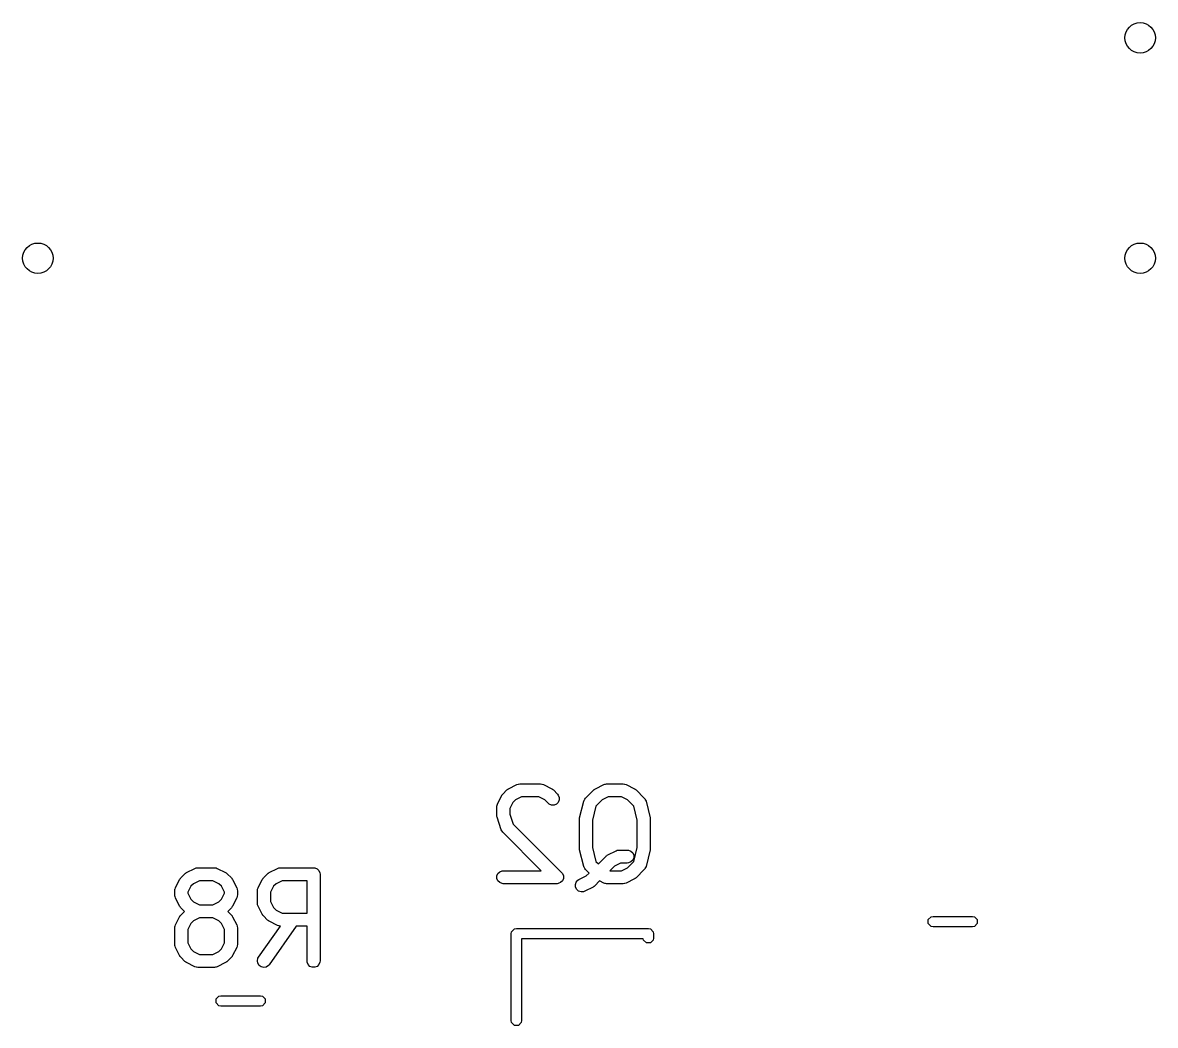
# Model space of a CAD drawing. Extents: x 0.28 to 2.83, y 0.23 to 2.12.
# Drawn here: x 0.393 to 0.907, y 1.652 to 2.107 of the extents above; entities that cross this region are included whole.
import ezdxf

# ---------------------------------------------------------------- set-up
doc = ezdxf.new("R2010")
doc.units = 0
doc.header["$MEASUREMENT"] = 0
doc.layers.add('BLACK', color=7, linetype='CONTINUOUS')

msp = doc.modelspace()

# ---------------------------------------------------------------- linework, layer by layer
at = {"layer": 'BLACK', "linetype": 'CONTINUOUS'}
for p, q in [((0.61092, 1.7568), (0.61279, 1.75868)), ((0.61279, 1.75868), (0.61302, 1.75886)), ((0.61302, 1.75886), (0.61307, 1.75892)), ((0.61307, 1.75892), (0.61316, 1.75898)), ((0.61316, 1.75898), (0.61324, 1.75904)), ((0.61324, 1.75904), (0.61331, 1.75907)), ((0.61331, 1.75907), (0.61356, 1.75923)), ((0.61356, 1.75923), (0.61731, 1.7611)), ((0.61731, 1.7611), (0.61785, 1.76131)), ((0.61785, 1.76131), (0.61795, 1.76132)), ((0.61795, 1.76132), (0.61805, 1.76136)), ((0.61805, 1.76136), (0.61863, 1.76142)), ((0.61863, 1.76142), (0.628, 1.76142)), ((0.628, 1.76142), (0.62858, 1.76136)), ((0.62858, 1.76136), (0.62868, 1.76132)), ((0.62868, 1.76132), (0.62878, 1.76131)), ((0.62878, 1.76131), (0.62932, 1.7611)), ((0.62932, 1.7611), (0.63307, 1.75923)), ((0.63307, 1.75923), (0.63332, 1.75907)), ((0.63332, 1.75907), (0.63339, 1.75904)), ((0.63339, 1.75904), (0.63347, 1.75898)), ((0.63347, 1.75898), (0.63356, 1.75892)), ((0.63356, 1.75892), (0.63361, 1.75886)), ((0.63361, 1.75886), (0.63384, 1.75868)), ((0.63384, 1.75868), (0.63571, 1.7568)), ((0.64841, 1.75493), (0.65216, 1.75868)), ((0.65216, 1.75868), (0.65239, 1.75886)), ((0.65239, 1.75886), (0.65244, 1.75892)), ((0.65244, 1.75892), (0.65253, 1.75898)), ((0.65253, 1.75898), (0.65261, 1.75904)), ((0.65261, 1.75904), (0.65268, 1.75907)), ((0.65268, 1.75907), (0.65293, 1.75923)), ((0.65293, 1.75923), (0.65668, 1.7611)), ((0.65668, 1.7611), (0.65722, 1.76131)), ((0.65722, 1.76131), (0.65732, 1.76132)), ((0.65732, 1.76132), (0.65742, 1.76136)), ((0.65742, 1.76136), (0.658, 1.76142)), ((0.658, 1.76142), (0.6655, 1.76142)), ((0.6655, 1.76142), (0.66607, 1.76136)), ((0.66607, 1.76136), (0.66617, 1.76132)), ((0.66617, 1.76132), (0.66628, 1.76131)), ((0.66628, 1.76131), (0.66682, 1.7611)), ((0.66682, 1.7611), (0.67057, 1.75923)), ((0.67057, 1.75923), (0.67082, 1.75907)), ((0.67082, 1.75907), (0.67089, 1.75904)), ((0.67089, 1.75904), (0.67097, 1.75898)), ((0.67097, 1.75898), (0.67106, 1.75892)), ((0.67106, 1.75892), (0.67111, 1.75886)), ((0.67111, 1.75886), (0.67133, 1.75868)), ((0.67133, 1.75868), (0.67508, 1.75493)), ((0.60828, 1.75174), (0.60849, 1.75229)), ((0.60849, 1.75229), (0.61036, 1.75603)), ((0.61036, 1.75603), (0.61052, 1.75628)), ((0.61052, 1.75628), (0.61055, 1.75635)), ((0.61055, 1.75635), (0.61062, 1.75644)), ((0.61062, 1.75644), (0.61067, 1.75652)), ((0.61067, 1.75652), (0.61073, 1.75658)), ((0.61073, 1.75658), (0.61092, 1.7568)), ((0.61543, 1.75297), (0.61408, 1.75027)), ((0.61663, 1.75416), (0.61543, 1.75297)), ((0.61933, 1.75551), (0.61663, 1.75416)), ((0.6273, 1.75551), (0.61933, 1.75551)), ((0.63, 1.75416), (0.6273, 1.75551)), ((0.63154, 1.75263), (0.63, 1.75416)), ((0.63199, 1.75226), (0.63154, 1.75263)), ((0.63305, 1.75182), (0.63199, 1.75226)), ((0.63527, 1.75226), (0.6342, 1.75182)), ((0.63608, 1.75307), (0.63527, 1.75226)), ((0.63571, 1.7568), (0.63608, 1.75635)), ((0.63608, 1.75635), (0.63652, 1.75529)), ((0.63652, 1.75414), (0.63608, 1.75307)), ((0.63652, 1.75529), (0.63652, 1.75414)), ((0.64576, 1.74606), (0.64763, 1.75356)), ((0.64763, 1.75356), (0.64783, 1.7541)), ((0.64783, 1.7541), (0.64796, 1.75428)), ((0.64796, 1.75428), (0.64804, 1.75448)), ((0.64804, 1.75448), (0.64841, 1.75493)), ((0.656, 1.75416), (0.65317, 1.75133)), ((0.6587, 1.75551), (0.656, 1.75416)), ((0.6648, 1.75551), (0.6587, 1.75551)), ((0.6675, 1.75416), (0.6648, 1.75551)), ((0.67033, 1.75133), (0.6675, 1.75416)), ((0.67508, 1.75493), (0.67545, 1.75448)), ((0.67545, 1.75448), (0.67554, 1.75428)), ((0.67554, 1.75428), (0.67567, 1.7541)), ((0.67567, 1.7541), (0.67586, 1.75356)), ((0.67586, 1.75356), (0.67774, 1.74606)), ((0.60818, 1.75096), (0.60823, 1.75154)), ((0.60818, 1.74722), (0.60818, 1.75096)), ((0.6082, 1.74692), (0.60818, 1.74722)), ((0.6082, 1.74685), (0.6082, 1.74692)), ((0.60823, 1.75154), (0.60827, 1.75164)), ((0.60827, 1.75164), (0.60828, 1.75174)), ((0.61408, 1.75027), (0.61408, 1.74769)), ((0.61408, 1.74769), (0.61558, 1.74319)), ((0.6342, 1.75182), (0.63305, 1.75182)), ((0.65317, 1.75133), (0.65158, 1.74498)), ((0.67192, 1.74498), (0.67033, 1.75133)), ((0.60822, 1.74674), (0.6082, 1.74685)), ((0.60823, 1.74664), (0.60822, 1.74674)), ((0.60826, 1.74657), (0.60823, 1.74664)), ((0.60833, 1.74628), (0.60826, 1.74657)), ((0.6102, 1.74066), (0.60833, 1.74628)), ((0.61558, 1.74319), (0.63759, 1.72118)), ((0.64567, 1.74534), (0.64568, 1.74544)), ((0.64567, 1.73222), (0.64567, 1.74534)), ((0.64568, 1.74548), (0.64571, 1.7457)), ((0.64568, 1.74544), (0.64568, 1.74548)), ((0.64571, 1.7457), (0.64573, 1.74592)), ((0.64573, 1.74592), (0.64574, 1.74596)), ((0.64574, 1.74596), (0.64576, 1.74606)), ((0.65158, 1.74498), (0.65158, 1.73258)), ((0.67192, 1.73258), (0.67192, 1.74498)), ((0.67774, 1.74606), (0.67775, 1.74596)), ((0.67775, 1.74596), (0.67777, 1.74592)), ((0.67777, 1.74592), (0.67779, 1.7457)), ((0.67779, 1.7457), (0.67782, 1.74548)), ((0.67782, 1.74548), (0.67781, 1.74544)), ((0.67781, 1.74544), (0.67782, 1.74534)), ((0.67782, 1.74534), (0.67782, 1.73222)), ((0.61044, 1.74013), (0.6102, 1.74066)), ((0.61051, 1.74005), (0.61044, 1.74013)), ((0.61055, 1.73995), (0.61051, 1.74005)), ((0.61092, 1.7395), (0.61055, 1.73995)), ((0.62837, 1.72205), (0.61092, 1.7395)), ((0.64568, 1.73212), (0.64567, 1.73222)), ((0.64568, 1.73207), (0.64568, 1.73212)), ((0.64571, 1.73186), (0.64568, 1.73207)), ((0.64573, 1.73164), (0.64571, 1.73186)), ((0.64574, 1.7316), (0.64573, 1.73164)), ((0.64576, 1.7315), (0.64574, 1.7316)), ((0.64763, 1.724), (0.64576, 1.7315)), ((0.65158, 1.73258), (0.65317, 1.72623)), ((0.67033, 1.72623), (0.67192, 1.73258)), ((0.67774, 1.7315), (0.67586, 1.724)), ((0.67775, 1.7316), (0.67774, 1.7315)), ((0.67777, 1.73164), (0.67775, 1.7316)), ((0.67779, 1.73186), (0.67777, 1.73164)), ((0.67782, 1.73207), (0.67779, 1.73186)), ((0.67782, 1.73222), (0.67781, 1.73212)), ((0.67781, 1.73212), (0.67782, 1.73207)), ((0.65425, 1.72514), (0.65778, 1.72868)), ((0.65778, 1.72868), (0.65801, 1.72887)), ((0.65801, 1.72887), (0.65806, 1.72893)), ((0.65806, 1.72893), (0.65815, 1.72898)), ((0.65815, 1.72898), (0.65823, 1.72905)), ((0.65823, 1.72905), (0.6583, 1.72908)), ((0.6583, 1.72908), (0.65855, 1.72923)), ((0.65855, 1.72923), (0.6623, 1.73111)), ((0.6623, 1.73111), (0.66284, 1.73132)), ((0.66284, 1.73132), (0.66295, 1.73132)), ((0.66295, 1.73132), (0.66305, 1.73136)), ((0.66305, 1.73136), (0.66362, 1.73142)), ((0.66362, 1.73142), (0.66737, 1.73142)), ((0.66737, 1.73142), (0.66795, 1.73136)), ((0.66795, 1.73136), (0.66901, 1.73092)), ((0.66901, 1.73092), (0.66983, 1.73011)), ((0.66983, 1.72683), (0.66901, 1.72601)), ((0.66983, 1.73011), (0.67027, 1.72904)), ((0.67027, 1.72789), (0.66983, 1.72683)), ((0.67027, 1.72904), (0.67027, 1.72789)), ((0.46725, 1.72107), (0.4675, 1.72123)), ((0.4675, 1.72123), (0.47124, 1.7231)), ((0.47124, 1.7231), (0.47179, 1.72331)), ((0.47179, 1.72331), (0.47189, 1.72332)), ((0.47189, 1.72332), (0.47199, 1.72336)), ((0.47199, 1.72336), (0.47257, 1.72342)), ((0.47257, 1.72342), (0.48006, 1.72342)), ((0.48006, 1.72342), (0.48064, 1.72336)), ((0.48064, 1.72336), (0.48074, 1.72332)), ((0.48074, 1.72332), (0.48084, 1.72331)), ((0.48084, 1.72331), (0.48138, 1.7231)), ((0.48138, 1.7231), (0.48513, 1.72123)), ((0.48513, 1.72123), (0.48538, 1.72107)), ((0.50474, 1.72107), (0.50499, 1.72123)), ((0.50499, 1.72123), (0.50874, 1.7231)), ((0.50874, 1.7231), (0.50928, 1.72331)), ((0.50928, 1.72331), (0.50939, 1.72332)), ((0.50939, 1.72332), (0.50948, 1.72336)), ((0.50948, 1.72336), (0.51006, 1.72342)), ((0.51006, 1.72342), (0.52506, 1.72342)), ((0.52506, 1.72342), (0.52563, 1.72336)), ((0.52563, 1.72336), (0.5267, 1.72292)), ((0.5267, 1.72292), (0.52751, 1.7221)), ((0.52751, 1.7221), (0.52795, 1.72104)), ((0.60867, 1.72073), (0.60949, 1.72155)), ((0.60949, 1.72155), (0.61055, 1.72199)), ((0.61055, 1.72199), (0.61113, 1.72205)), ((0.61113, 1.72205), (0.62837, 1.72205)), ((0.63759, 1.72118), (0.63796, 1.72073)), ((0.64783, 1.72346), (0.64763, 1.724)), ((0.64796, 1.72328), (0.64783, 1.72346)), ((0.64804, 1.72308), (0.64796, 1.72328)), ((0.64841, 1.72263), (0.64804, 1.72308)), ((0.65007, 1.72097), (0.64841, 1.72263)), ((0.65317, 1.72623), (0.65425, 1.72514)), ((0.66162, 1.72417), (0.6595, 1.72205)), ((0.6595, 1.72205), (0.6648, 1.72205)), ((0.66432, 1.72551), (0.66162, 1.72417)), ((0.66737, 1.72551), (0.66432, 1.72551)), ((0.6648, 1.72205), (0.6675, 1.7234)), ((0.66795, 1.72557), (0.66737, 1.72551)), ((0.6675, 1.7234), (0.67033, 1.72623)), ((0.66901, 1.72601), (0.66795, 1.72557)), ((0.67508, 1.72263), (0.67133, 1.71888)), ((0.67545, 1.72308), (0.67508, 1.72263)), ((0.67554, 1.72328), (0.67545, 1.72308)), ((0.67567, 1.72346), (0.67554, 1.72328)), ((0.67586, 1.724), (0.67567, 1.72346)), ((0.46243, 1.71429), (0.4643, 1.71803)), ((0.4643, 1.71803), (0.46446, 1.71828)), ((0.46446, 1.71828), (0.46449, 1.71835)), ((0.46449, 1.71835), (0.46455, 1.71844)), ((0.46455, 1.71844), (0.46461, 1.71852)), ((0.46461, 1.71852), (0.46467, 1.71858)), ((0.46467, 1.71858), (0.46485, 1.7188)), ((0.46485, 1.7188), (0.46673, 1.72068)), ((0.46673, 1.72068), (0.46695, 1.72086)), ((0.46695, 1.72086), (0.46701, 1.72092)), ((0.46701, 1.72092), (0.46709, 1.72098)), ((0.46709, 1.72098), (0.46718, 1.72104)), ((0.46718, 1.72104), (0.46725, 1.72107)), ((0.47056, 1.71616), (0.46937, 1.71497)), ((0.47326, 1.71751), (0.47056, 1.71616)), ((0.47937, 1.71751), (0.47326, 1.71751)), ((0.48206, 1.71616), (0.47937, 1.71751)), ((0.48326, 1.71497), (0.48206, 1.71616)), ((0.48538, 1.72107), (0.48545, 1.72104)), ((0.48545, 1.72104), (0.48554, 1.72098)), ((0.48554, 1.72098), (0.48562, 1.72092)), ((0.48562, 1.72092), (0.48568, 1.72086)), ((0.48568, 1.72086), (0.4859, 1.72068)), ((0.4859, 1.72068), (0.48778, 1.7188)), ((0.48778, 1.7188), (0.48796, 1.71858)), ((0.48796, 1.71858), (0.48802, 1.71852)), ((0.48802, 1.71852), (0.48808, 1.71844)), ((0.48808, 1.71844), (0.48814, 1.71835)), ((0.48814, 1.71835), (0.48817, 1.71828)), ((0.48817, 1.71828), (0.48833, 1.71803)), ((0.48833, 1.71803), (0.4902, 1.71429)), ((0.49992, 1.71429), (0.5018, 1.71803)), ((0.5018, 1.71803), (0.50195, 1.71828)), ((0.50195, 1.71828), (0.50198, 1.71835)), ((0.50198, 1.71835), (0.50205, 1.71844)), ((0.50205, 1.71844), (0.5021, 1.71852)), ((0.5021, 1.71852), (0.50216, 1.71858)), ((0.50216, 1.71858), (0.50235, 1.7188)), ((0.50235, 1.7188), (0.50422, 1.72068)), ((0.50422, 1.72068), (0.50445, 1.72086)), ((0.50445, 1.72086), (0.5045, 1.72092)), ((0.5045, 1.72092), (0.50459, 1.72098)), ((0.50459, 1.72098), (0.50467, 1.72104)), ((0.50467, 1.72104), (0.50474, 1.72107)), ((0.50806, 1.71616), (0.50686, 1.71497)), ((0.51076, 1.71751), (0.50806, 1.71616)), ((0.52211, 1.71751), (0.51076, 1.71751)), ((0.52211, 1.70279), (0.52211, 1.71751)), ((0.52795, 1.72104), (0.52801, 1.72046)), ((0.52801, 1.72046), (0.52801, 1.68109)), ((0.60823, 1.71967), (0.60867, 1.72073)), ((0.60823, 1.71852), (0.60823, 1.71967)), ((0.60867, 1.71745), (0.60823, 1.71852)), ((0.60949, 1.71664), (0.60867, 1.71745)), ((0.61055, 1.7162), (0.60949, 1.71664)), ((0.61113, 1.71614), (0.61055, 1.7162)), ((0.6355, 1.71614), (0.61113, 1.71614)), ((0.63608, 1.7162), (0.6355, 1.71614)), ((0.63639, 1.71633), (0.63608, 1.7162)), ((0.63714, 1.71664), (0.63639, 1.71633)), ((0.63796, 1.71745), (0.63714, 1.71664)), ((0.63796, 1.72073), (0.6384, 1.71967)), ((0.6384, 1.71852), (0.63796, 1.71745)), ((0.6384, 1.71967), (0.6384, 1.71852)), ((0.64382, 1.71571), (0.64418, 1.71681)), ((0.64418, 1.71681), (0.64494, 1.71768)), ((0.64494, 1.71768), (0.64543, 1.71799)), ((0.64543, 1.71799), (0.64875, 1.71965)), ((0.64875, 1.71965), (0.65007, 1.72097)), ((0.65483, 1.71738), (0.65259, 1.71513)), ((0.65668, 1.71645), (0.65483, 1.71738)), ((0.65722, 1.71625), (0.65668, 1.71645)), ((0.65732, 1.71624), (0.65722, 1.71625)), ((0.65742, 1.7162), (0.65732, 1.71624)), ((0.658, 1.71614), (0.65742, 1.7162)), ((0.6655, 1.71614), (0.658, 1.71614)), ((0.66607, 1.7162), (0.6655, 1.71614)), ((0.66617, 1.71624), (0.66607, 1.7162)), ((0.66628, 1.71625), (0.66617, 1.71624)), ((0.66682, 1.71645), (0.66628, 1.71625)), ((0.67057, 1.71833), (0.66682, 1.71645)), ((0.67082, 1.71848), (0.67057, 1.71833)), ((0.67089, 1.71851), (0.67082, 1.71848)), ((0.67097, 1.71858), (0.67089, 1.71851)), ((0.67106, 1.71864), (0.67097, 1.71858)), ((0.67111, 1.71869), (0.67106, 1.71864)), ((0.67133, 1.71888), (0.67111, 1.71869)), ((0.46211, 1.71296), (0.46217, 1.71354)), ((0.46211, 1.71109), (0.46211, 1.71296)), ((0.46217, 1.71051), (0.46211, 1.71109)), ((0.46217, 1.71354), (0.46221, 1.71364)), ((0.46221, 1.71364), (0.46222, 1.71374)), ((0.46222, 1.71374), (0.46243, 1.71429)), ((0.46937, 1.71497), (0.46802, 1.71227)), ((0.46802, 1.71227), (0.46802, 1.71179)), ((0.46802, 1.71179), (0.46937, 1.70909)), ((0.48461, 1.71227), (0.48326, 1.71497)), ((0.48326, 1.70909), (0.48461, 1.71179)), ((0.48461, 1.71179), (0.48461, 1.71227)), ((0.4902, 1.71429), (0.49041, 1.71374)), ((0.49041, 1.71374), (0.49042, 1.71364)), ((0.49042, 1.71364), (0.49046, 1.71354)), ((0.49046, 1.71354), (0.49052, 1.71296)), ((0.49052, 1.71109), (0.49046, 1.71051)), ((0.49052, 1.71296), (0.49052, 1.71109)), ((0.49961, 1.71296), (0.49967, 1.71354)), ((0.49961, 1.70734), (0.49961, 1.71296)), ((0.49967, 1.71354), (0.49971, 1.71364)), ((0.49971, 1.71374), (0.49992, 1.71429)), ((0.49971, 1.71364), (0.49971, 1.71374)), ((0.50686, 1.71497), (0.50551, 1.71227)), ((0.50551, 1.71227), (0.50551, 1.70804)), ((0.6439, 1.71456), (0.64382, 1.71571)), ((0.64442, 1.71353), (0.6439, 1.71456)), ((0.64529, 1.71278), (0.64442, 1.71353)), ((0.64638, 1.71241), (0.64529, 1.71278)), ((0.64753, 1.7125), (0.64638, 1.71241)), ((0.64807, 1.7127), (0.64753, 1.7125)), ((0.65182, 1.71458), (0.64807, 1.7127)), ((0.65207, 1.71473), (0.65182, 1.71458)), ((0.65214, 1.71476), (0.65207, 1.71473)), ((0.65222, 1.71483), (0.65214, 1.71476)), ((0.65231, 1.71489), (0.65222, 1.71483)), ((0.65236, 1.71495), (0.65231, 1.71489)), ((0.65259, 1.71513), (0.65236, 1.71495)), ((0.46221, 1.71042), (0.46217, 1.71051)), ((0.46222, 1.71031), (0.46221, 1.71042)), ((0.46243, 1.70977), (0.46222, 1.71031)), ((0.4643, 1.70602), (0.46243, 1.70977)), ((0.46446, 1.70577), (0.4643, 1.70602)), ((0.46449, 1.7057), (0.46446, 1.70577)), ((0.46937, 1.70909), (0.47056, 1.70789)), ((0.47056, 1.70789), (0.47326, 1.70654)), ((0.47326, 1.70654), (0.47937, 1.70654)), ((0.47937, 1.70654), (0.48206, 1.70789)), ((0.48206, 1.70789), (0.48326, 1.70909)), ((0.48817, 1.70577), (0.48814, 1.7057)), ((0.48833, 1.70602), (0.48817, 1.70577)), ((0.4902, 1.70977), (0.48833, 1.70602)), ((0.49041, 1.71031), (0.4902, 1.70977)), ((0.49042, 1.71042), (0.49041, 1.71031)), ((0.49046, 1.71051), (0.49042, 1.71042)), ((0.49967, 1.70676), (0.49961, 1.70734)), ((0.49971, 1.70667), (0.49967, 1.70676)), ((0.49971, 1.70656), (0.49971, 1.70667)), ((0.49992, 1.70602), (0.49971, 1.70656)), ((0.5018, 1.70227), (0.49992, 1.70602)), ((0.50551, 1.70804), (0.50686, 1.70534)), ((0.46243, 1.69741), (0.4643, 1.70116)), ((0.4643, 1.70116), (0.46446, 1.70141)), ((0.46446, 1.70141), (0.46449, 1.70148)), ((0.46455, 1.70562), (0.46449, 1.7057)), ((0.46449, 1.70148), (0.46455, 1.70156)), ((0.46461, 1.70553), (0.46455, 1.70562)), ((0.46455, 1.70156), (0.46461, 1.70165)), ((0.46467, 1.70548), (0.46461, 1.70553)), ((0.46461, 1.70165), (0.46467, 1.7017)), ((0.46485, 1.70525), (0.46467, 1.70548)), ((0.46467, 1.7017), (0.46485, 1.70193)), ((0.46651, 1.70359), (0.46485, 1.70525)), ((0.46485, 1.70193), (0.46651, 1.70359)), ((0.47326, 1.70064), (0.47056, 1.69929)), ((0.47937, 1.70064), (0.47326, 1.70064)), ((0.48206, 1.69929), (0.47937, 1.70064)), ((0.48778, 1.70525), (0.48612, 1.70359)), ((0.48612, 1.70359), (0.48778, 1.70193)), ((0.48796, 1.70548), (0.48778, 1.70525)), ((0.48778, 1.70193), (0.48796, 1.7017)), ((0.48802, 1.70553), (0.48796, 1.70548)), ((0.48796, 1.7017), (0.48802, 1.70165)), ((0.48808, 1.70562), (0.48802, 1.70553)), ((0.48802, 1.70165), (0.48808, 1.70156)), ((0.48814, 1.7057), (0.48808, 1.70562)), ((0.48808, 1.70156), (0.48814, 1.70148)), ((0.48814, 1.70148), (0.48817, 1.70141)), ((0.48817, 1.70141), (0.48833, 1.70116)), ((0.48833, 1.70116), (0.4902, 1.69741)), ((0.50195, 1.70202), (0.5018, 1.70227)), ((0.50198, 1.70195), (0.50195, 1.70202)), ((0.50205, 1.70187), (0.50198, 1.70195)), ((0.5021, 1.70178), (0.50205, 1.70187)), ((0.50216, 1.70173), (0.5021, 1.70178)), ((0.50235, 1.7015), (0.50216, 1.70173)), ((0.50422, 1.69963), (0.50235, 1.7015)), ((0.50686, 1.70534), (0.50806, 1.70414)), ((0.50806, 1.70414), (0.51076, 1.70279)), ((0.51076, 1.70279), (0.52211, 1.70279)), ((0.80388, 1.69984), (0.80516, 1.70112)), ((0.80516, 1.70112), (0.80606, 1.7013)), ((0.80606, 1.7013), (0.82394, 1.7013)), ((0.82394, 1.7013), (0.82484, 1.70112)), ((0.82484, 1.70112), (0.82612, 1.69984)), ((0.46211, 1.69609), (0.46217, 1.69667)), ((0.46211, 1.68859), (0.46211, 1.69609)), ((0.46217, 1.69667), (0.46221, 1.69677)), ((0.46221, 1.69677), (0.46222, 1.69687)), ((0.46222, 1.69687), (0.46243, 1.69741)), ((0.46937, 1.69809), (0.46802, 1.69539)), ((0.47056, 1.69929), (0.46937, 1.69809)), ((0.48326, 1.69809), (0.48206, 1.69929)), ((0.48461, 1.69539), (0.48326, 1.69809)), ((0.4902, 1.69741), (0.49041, 1.69687)), ((0.49041, 1.69687), (0.49042, 1.69677)), ((0.49042, 1.69677), (0.49046, 1.69667)), ((0.49046, 1.69667), (0.49052, 1.69609)), ((0.49052, 1.69609), (0.49052, 1.68859)), ((0.50014, 1.68279), (0.51002, 1.69689)), ((0.50445, 1.69944), (0.50422, 1.69963)), ((0.5045, 1.69938), (0.50445, 1.69944)), ((0.50459, 1.69933), (0.5045, 1.69938)), ((0.50467, 1.69926), (0.50459, 1.69933)), ((0.50474, 1.69923), (0.50467, 1.69926)), ((0.50499, 1.69908), (0.50474, 1.69923)), ((0.51722, 1.69689), (0.50498, 1.6794)), ((0.50874, 1.6972), (0.50499, 1.69908)), ((0.50928, 1.69699), (0.50874, 1.6972)), ((0.50939, 1.69699), (0.50928, 1.69699)), ((0.50948, 1.69695), (0.50939, 1.69699)), ((0.51002, 1.69689), (0.50948, 1.69695)), ((0.52211, 1.69689), (0.51722, 1.69689)), ((0.52211, 1.68109), (0.52211, 1.69689)), ((0.6149, 1.69432), (0.61617, 1.6956)), ((0.61617, 1.6956), (0.61708, 1.69578)), ((0.61708, 1.69578), (0.67692, 1.69578)), ((0.67692, 1.69578), (0.67783, 1.6956)), ((0.67783, 1.6956), (0.6791, 1.69432)), ((0.80388, 1.69803), (0.80388, 1.69984)), ((0.80516, 1.69675), (0.80388, 1.69803)), ((0.80606, 1.69657), (0.80516, 1.69675)), ((0.82394, 1.69657), (0.80606, 1.69657)), ((0.82484, 1.69675), (0.82394, 1.69657)), ((0.82612, 1.69803), (0.82484, 1.69675)), ((0.82612, 1.69984), (0.82612, 1.69803)), ((0.46802, 1.69539), (0.46802, 1.68929)), ((0.48461, 1.68929), (0.48461, 1.69539)), ((0.61472, 1.69342), (0.6149, 1.69432)), ((0.61472, 1.65405), (0.61472, 1.69342)), ((0.67464, 1.69106), (0.61944, 1.69106)), ((0.61944, 1.69106), (0.61944, 1.65405)), ((0.67474, 1.69054), (0.67464, 1.69106)), ((0.67602, 1.68927), (0.67474, 1.69054)), ((0.6791, 1.69054), (0.67783, 1.68927)), ((0.6791, 1.69432), (0.67928, 1.69342)), ((0.67928, 1.69145), (0.6791, 1.69054)), ((0.67928, 1.69342), (0.67928, 1.69145)), ((0.46217, 1.68802), (0.46211, 1.68859)), ((0.46221, 1.68792), (0.46217, 1.68802)), ((0.46222, 1.68781), (0.46221, 1.68792)), ((0.46243, 1.68727), (0.46222, 1.68781)), ((0.4643, 1.68352), (0.46243, 1.68727)), ((0.46802, 1.68929), (0.46937, 1.68659)), ((0.46937, 1.68659), (0.47056, 1.6854)), ((0.47056, 1.6854), (0.47326, 1.68405)), ((0.47937, 1.68405), (0.48206, 1.6854)), ((0.48206, 1.6854), (0.48326, 1.68659)), ((0.48326, 1.68659), (0.48461, 1.68929)), ((0.4902, 1.68727), (0.48833, 1.68352)), ((0.49041, 1.68781), (0.4902, 1.68727)), ((0.49042, 1.68792), (0.49041, 1.68781)), ((0.49046, 1.68802), (0.49042, 1.68792)), ((0.49052, 1.68859), (0.49046, 1.68802)), ((0.67783, 1.68927), (0.67602, 1.68927)), ((0.46446, 1.68327), (0.4643, 1.68352)), ((0.46449, 1.6832), (0.46446, 1.68327)), ((0.46455, 1.68312), (0.46449, 1.6832)), ((0.46461, 1.68303), (0.46455, 1.68312)), ((0.46467, 1.68298), (0.46461, 1.68303)), ((0.46485, 1.68276), (0.46467, 1.68298)), ((0.46673, 1.68088), (0.46485, 1.68276)), ((0.46695, 1.68069), (0.46673, 1.68088)), ((0.46701, 1.68064), (0.46695, 1.68069)), ((0.46709, 1.68058), (0.46701, 1.68064)), ((0.46718, 1.68051), (0.46709, 1.68058)), ((0.46725, 1.68048), (0.46718, 1.68051)), ((0.4675, 1.68033), (0.46725, 1.68048)), ((0.47124, 1.67845), (0.4675, 1.68033)), ((0.47326, 1.68405), (0.47937, 1.68405)), ((0.48513, 1.68033), (0.48138, 1.67845)), ((0.48538, 1.68048), (0.48513, 1.68033)), ((0.48545, 1.68051), (0.48538, 1.68048)), ((0.48554, 1.68058), (0.48545, 1.68051)), ((0.48562, 1.68064), (0.48554, 1.68058)), ((0.48568, 1.68069), (0.48562, 1.68064)), ((0.4859, 1.68088), (0.48568, 1.68069)), ((0.48778, 1.68276), (0.4859, 1.68088)), ((0.48796, 1.68298), (0.48778, 1.68276)), ((0.48802, 1.68303), (0.48796, 1.68298)), ((0.48808, 1.68312), (0.48802, 1.68303)), ((0.48814, 1.6832), (0.48808, 1.68312)), ((0.48817, 1.68327), (0.48814, 1.6832)), ((0.48833, 1.68352), (0.48817, 1.68327)), ((0.49961, 1.68116), (0.49986, 1.68228)), ((0.49981, 1.68002), (0.49961, 1.68116)), ((0.49986, 1.68228), (0.50014, 1.68279)), ((0.52216, 1.68052), (0.52211, 1.68109)), ((0.5226, 1.67945), (0.52216, 1.68052)), ((0.52795, 1.68052), (0.52751, 1.67945)), ((0.52801, 1.68109), (0.52795, 1.68052)), ((0.47179, 1.67825), (0.47124, 1.67845)), ((0.47189, 1.67824), (0.47179, 1.67825)), ((0.47199, 1.6782), (0.47189, 1.67824)), ((0.47257, 1.67814), (0.47199, 1.6782)), ((0.48006, 1.67814), (0.47257, 1.67814)), ((0.48064, 1.6782), (0.48006, 1.67814)), ((0.48074, 1.67824), (0.48064, 1.6782)), ((0.48084, 1.67825), (0.48074, 1.67824)), ((0.48138, 1.67845), (0.48084, 1.67825)), ((0.50043, 1.67905), (0.49981, 1.68002)), ((0.50137, 1.67839), (0.50043, 1.67905)), ((0.5025, 1.67814), (0.50137, 1.67839)), ((0.50363, 1.67834), (0.5025, 1.67814)), ((0.5046, 1.67896), (0.50363, 1.67834)), ((0.50498, 1.6794), (0.5046, 1.67896)), ((0.52342, 1.67864), (0.5226, 1.67945)), ((0.52448, 1.6782), (0.52342, 1.67864)), ((0.52563, 1.6782), (0.52448, 1.6782)), ((0.5267, 1.67864), (0.52563, 1.6782)), ((0.52751, 1.67945), (0.5267, 1.67864)), ((0.48088, 1.66384), (0.48216, 1.66512)), ((0.48216, 1.66512), (0.48306, 1.6653)), ((0.48306, 1.6653), (0.50094, 1.6653)), ((0.50094, 1.6653), (0.50184, 1.66512)), ((0.50184, 1.66512), (0.50312, 1.66384)), ((0.48088, 1.66203), (0.48088, 1.66384)), ((0.48216, 1.66075), (0.48088, 1.66203)), ((0.48306, 1.66057), (0.48216, 1.66075)), ((0.50094, 1.66057), (0.48306, 1.66057)), ((0.50184, 1.66075), (0.50094, 1.66057)), ((0.50312, 1.66203), (0.50184, 1.66075)), ((0.50312, 1.66384), (0.50312, 1.66203)), ((0.6149, 1.65314), (0.61472, 1.65405)), ((0.61617, 1.65186), (0.6149, 1.65314)), ((0.61798, 1.65186), (0.61617, 1.65186)), ((0.61926, 1.65314), (0.61798, 1.65186)), ((0.61944, 1.65405), (0.61926, 1.65314))]:
    msp.add_line(p, q, dxfattribs=at)
at = {"layer": 'BLACK'}
for centre in [(0.9, 2.1), (0.9, 2.1), (0.4, 2), (0.4, 2), (0.9, 2), (0.9, 2)]:
    msp.add_circle(centre, 0.00689, dxfattribs=at)

doc.saveas('drawing.dxf')
